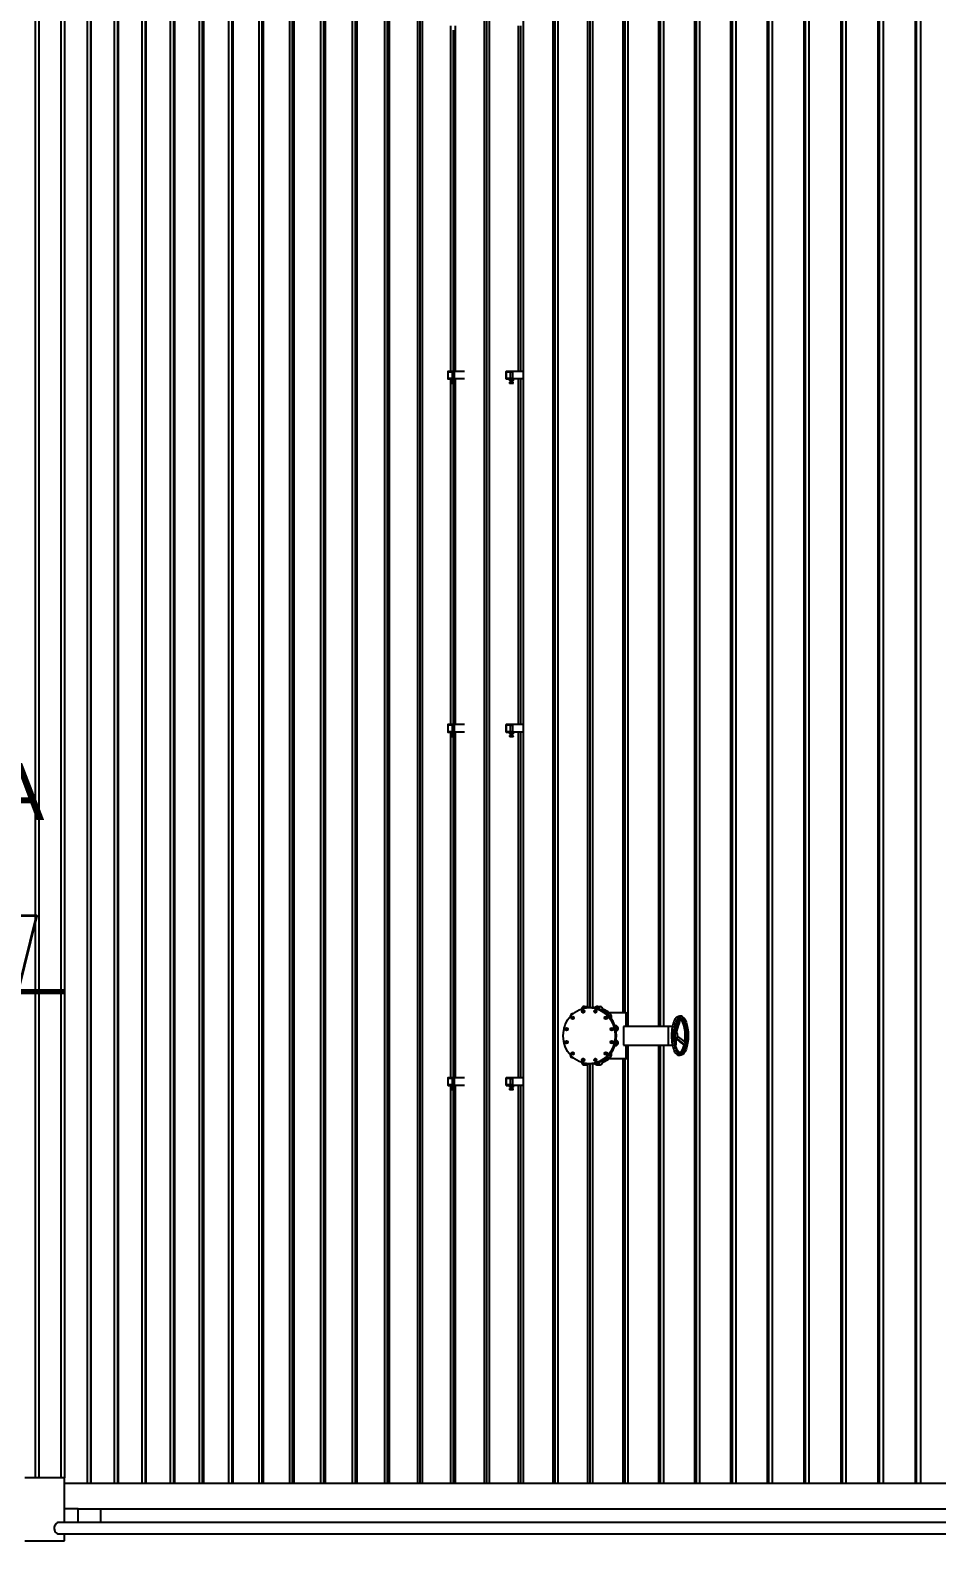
# Model space of a CAD drawing. Header units: millimetres. Extents: x 0 to 157650, y 0 to 89100.
# Drawn here: x 47411 to 54601, y 55055 to 67029 of the extents above; entities that cross this region are included whole.
import ezdxf

# ---------------------------------------------------------------- set-up
doc = ezdxf.new("R2010")
doc.units = ezdxf.units.MM
doc.header["$LTSCALE"] = 150
doc.linetypes.add('CHAIN', pattern=[0.3543, 0.2362, -0.0295, 0.0591, -0.0295])
doc.layers.add('Section Line', color=7, linetype='CHAIN', lineweight=35)
doc.layers.add('Visible', color=7, linetype='Continuous', lineweight=25)
doc.styles.add('Title', font='arial.ttf')

# ---------------------------------------------------------------- blocks, each defined once
blk = doc.blocks.new('2dTransSection0')
at = {"layer": 'Section Line', "linetype": 'Continuous'}
for p, q in [((238.179, 401.633), (238.179, 400.059)), ((315.429, 401.633), (315.429, 400.059)), ((237.179, 400.059), (238.179, 396.059)), ((239.179, 400.059), (237.179, 400.059)), ((238.179, 400.059), (238.179, 396.059)), ((238.179, 396.059), (239.179, 400.059)), ((314.429, 400.059), (315.429, 396.059)), ((316.429, 400.059), (314.429, 400.059)), ((315.429, 400.059), (315.429, 396.059)), ((315.429, 396.059), (316.429, 400.059))]:
    blk.add_line(p, q, dxfattribs=at)
at = {"layer": 'Section Line', "linetype": 'Continuous', "lineweight": 70}
for p, q in [((235.716, 396.059), (240.641, 396.059)), ((312.967, 396.059), (317.892, 396.059))]:
    blk.add_line(p, q, dxfattribs=at)
at = {"layer": 'Section Line', "linetype": 'Continuous', "flags": 128}
for points in [[(237.179, 400.059), (238.179, 396.059), (239.179, 400.059), (237.179, 400.059)], [(314.429, 400.059), (315.429, 396.059), (316.429, 400.059), (314.429, 400.059)]]:
    blk.add_lwpolyline(points, dxfattribs=at)
at = {"layer": 'Section Line'}
for points in [[(237.179, 400.059), (238.179, 396.059), (239.179, 400.059), (237.179, 400.059)], [(314.429, 400.059), (315.429, 396.059), (316.429, 400.059), (314.429, 400.059)]]:
    blk.add_solid(points, dxfattribs=at)
at = {"layer": 'Section Line', "char_height": 3, "attachment_point": 7, "style": 'Title'}
for insert in [(236.77, 405.133), (314.021, 405.133)]:
    blk.add_mtext('A', dxfattribs=dict(at, insert=insert))

msp = doc.modelspace()

# ---------------------------------------------------------------- linework, layer by layer
at = {"layer": 'Visible', "color": 9, "true_color": 0xc0c0c0}
for p, q in [((47453, 55555), (47453, 77170)), ((47479, 77170), (47479, 55555)), ((47480, 77170), (47480, 55555)), ((47656, 55555), (47656, 77170)), ((47682, 77170), (47682, 55555)), ((47684, 77170), (47684, 55555)), ((47865, 55509), (47865, 77170)), ((47890, 77170), (47890, 55509)), ((47893, 77170), (47893, 55509)), ((48080, 55509), (48080, 77170)), ((48104, 77170), (48104, 55509)), ((48108, 77170), (48108, 55509)), ((48299, 55509), (48299, 77170)), ((48323, 77170), (48323, 55509)), ((48329, 77170), (48329, 55509)), ((48523, 55509), (48523, 77170)), ((48546, 77170), (48546, 55509)), ((48554, 77170), (48554, 55509)), ((48753, 55509), (48753, 77170)), ((48775, 77170), (48775, 55509)), ((48784, 77170), (48784, 55509)), ((48987, 55509), (48987, 77170)), ((49009, 77170), (49009, 55509)), ((49018, 77170), (49018, 55509)), ((49226, 55509), (49226, 77170)), ((49247, 77170), (49247, 55509)), ((49258, 77170), (49258, 55509)), ((49469, 55509), (49469, 77170)), ((49489, 77170), (49489, 55509)), ((49502, 77170), (49502, 55509)), ((49717, 55509), (49717, 77170)), ((49736, 77170), (49736, 55509)), ((49750, 77170), (49750, 55509)), ((49968, 55509), (49968, 77170)), ((49987, 77170), (49987, 55509)), ((50002, 77170), (50002, 55509)), ((50224, 55509), (50224, 77170)), ((50242, 77170), (50242, 55509)), ((50258, 77170), (50258, 55509)), ((50484, 55509), (50484, 77170)), ((50501, 77170), (50501, 55509)), ((50519, 77170), (50519, 55509)), ((51558, 55509), (51558, 77170)), ((51572, 77170), (51572, 55509)), ((51594, 77170), (51594, 55509)), ((51834, 59288), (51834, 77170)), ((51848, 77170), (51848, 59281)), ((51871, 77170), (51871, 59281)), ((52114, 59239), (52114, 77170)), ((52126, 77170), (52126, 59239)), ((52151, 77170), (52151, 59133)), ((52396, 59133), (52396, 77170)), ((52408, 77170), (52408, 59133)), ((52434, 77170), (52434, 59133)), ((52681, 55509), (52681, 77170)), ((52692, 77170), (52692, 55509)), ((52719, 77170), (52719, 55509)), ((52968, 55509), (52968, 77170)), ((52978, 77170), (52978, 55509)), ((53006, 77170), (53006, 55509)), ((53257, 55509), (53257, 77170)), ((53266, 77170), (53266, 55509)), ((53295, 77170), (53295, 55509)), ((53548, 55509), (53548, 77170)), ((53557, 77170), (53557, 55509)), ((53587, 77170), (53587, 55509)), ((53841, 55509), (53841, 77170)), ((53849, 77170), (53849, 55509)), ((53880, 77170), (53880, 55509)), ((54136, 55509), (54136, 77170)), ((54143, 77170), (54143, 55509)), ((54175, 77170), (54175, 55509)), ((54432, 55509), (54432, 77170)), ((54438, 77170), (54438, 55509)), ((54471, 77170), (54471, 55509)), ((51014, 55509), (51014, 71447)), ((51030, 71449), (51030, 55509)), ((51050, 71437), (51050, 55509)), ((51320, 71447), (51320, 55509)), ((50747, 64325), (50747, 67065)), ((50782, 67065), (50782, 64325)), ((51284, 64325), (51284, 67065)), ((51299, 67065), (51299, 64325)), ((50764, 67029), (50764, 64325)), ((50747, 61525), (50747, 64265)), ((50764, 64229), (50764, 61525)), ((50782, 64265), (50782, 61525)), ((51284, 61525), (51284, 64265)), ((51299, 64265), (51299, 61525)), ((50747, 58725), (50747, 61465)), ((50764, 61429), (50764, 58725)), ((50782, 61465), (50782, 58725)), ((51284, 58725), (51284, 61465)), ((51299, 61465), (51299, 58725)), ((52151, 58984), (52151, 55509)), ((52396, 55509), (52396, 58984)), ((52408, 58984), (52408, 55509)), ((52434, 58984), (52434, 55509)), ((51834, 55509), (51834, 58830)), ((51848, 58836), (51848, 55509)), ((51871, 58837), (51871, 55509)), ((52114, 55509), (52114, 58879)), ((52126, 58879), (52126, 55509)), ((50747, 55509), (50747, 58665)), ((50764, 58629), (50764, 55509)), ((50782, 58665), (50782, 55509)), ((51284, 55509), (51284, 58665)), ((51299, 58665), (51299, 55509)), ((47684, 55555), (47369, 55555)), ((47684, 55201), (47684, 55555)), ((68792, 55509), (47684, 55509)), ((47792, 55309), (47684, 55309)), ((47792, 55309), (47969, 55309)), ((47792, 55201), (47792, 55309)), ((47969, 55309), (65115, 55309)), ((47969, 55309), (47969, 55201)), ((47969, 55309), (65115, 55309)), ((69292, 55201), (47638, 55201)), ((47638, 55109), (69292, 55109)), ((47684, 55055), (47684, 55109)), ((47369, 55055), (47684, 55055))]:
    msp.add_line(p, q, dxfattribs=at)
at = {"layer": 'Visible'}
for p, q in [((50723, 64323), (50723, 64267)), ((50774, 64325), (50725, 64325)), ((50726, 64322), (50774, 64322)), ((50726, 64268), (50726, 64322)), ((50761, 64319), (50760, 64318)), ((50774, 64318), (50760, 64318)), ((50760, 64268), (50760, 64318)), ((50774, 64319), (50761, 64319)), ((50855, 64325), (50774, 64325)), ((50774, 64322), (50774, 64268)), ((50776, 64267), (50776, 64323)), ((51184, 64323), (51184, 64267)), ((51237, 64325), (51186, 64325)), ((51187, 64322), (51236, 64322)), ((51187, 64268), (51187, 64322)), ((51222, 64319), (51221, 64318)), ((51236, 64318), (51221, 64318)), ((51221, 64268), (51221, 64318)), ((51236, 64319), (51222, 64319)), ((51236, 64322), (51236, 64268)), ((51236, 64319), (51236, 64319)), ((51320, 64325), (51237, 64325)), ((51238, 64267), (51238, 64323)), ((50725, 64265), (50774, 64265)), ((50774, 64268), (50726, 64268)), ((50755, 64252), (50755, 64265)), ((50755, 64239), (50757, 64239)), ((50755, 64230), (50755, 64239)), ((50756, 64229), (50755, 64230)), ((50756, 64265), (50756, 64265)), ((50756, 64251), (50759, 64251)), ((50756, 64251), (50756, 64251)), ((50780, 64239), (50756, 64239)), ((50756, 64239), (50756, 64239)), ((50757, 64229), (50756, 64229)), ((50757, 64239), (50760, 64239)), ((50767, 64229), (50757, 64229)), ((50759, 64251), (50771, 64251)), ((50760, 64239), (50760, 64251)), ((50760, 64230), (50760, 64239)), ((50760, 64239), (50767, 64239)), ((50764, 64265), (50764, 64252)), ((50767, 64239), (50774, 64239)), ((50778, 64229), (50767, 64229)), ((50771, 64251), (50780, 64251)), ((50855, 64265), (50774, 64265)), ((50774, 64239), (50778, 64239)), ((50774, 64230), (50774, 64239)), ((50776, 64239), (50776, 64251)), ((50778, 64265), (50778, 64252)), ((50778, 64239), (50782, 64239)), ((50780, 64229), (50778, 64229)), ((50780, 64265), (50781, 64265)), ((50780, 64251), (50780, 64251)), ((50780, 64251), (50781, 64251)), ((50780, 64239), (50780, 64239)), ((50780, 64229), (50782, 64230)), ((50782, 64265), (50782, 64252)), ((50782, 64230), (50782, 64239)), ((51186, 64265), (51237, 64265)), ((51236, 64268), (51187, 64268)), ((51215, 64252), (51215, 64265)), ((51215, 64239), (51218, 64239)), ((51215, 64230), (51215, 64239)), ((51217, 64229), (51215, 64230)), ((51217, 64265), (51216, 64265)), ((51217, 64251), (51216, 64251)), ((51217, 64251), (51220, 64251)), ((51241, 64239), (51217, 64239)), ((51217, 64239), (51217, 64239)), ((51218, 64229), (51217, 64229)), ((51218, 64239), (51221, 64239)), ((51228, 64229), (51218, 64229)), ((51220, 64251), (51231, 64251)), ((51221, 64239), (51221, 64251)), ((51221, 64230), (51221, 64239)), ((51221, 64239), (51228, 64239)), ((51225, 64265), (51225, 64252)), ((51228, 64239), (51235, 64239)), ((51239, 64229), (51228, 64229)), ((51231, 64251), (51240, 64251)), ((51235, 64239), (51239, 64239)), ((51235, 64230), (51235, 64239)), ((51320, 64265), (51237, 64265)), ((51237, 64239), (51237, 64251)), ((51238, 64265), (51238, 64252)), ((51239, 64239), (51242, 64239)), ((51241, 64229), (51239, 64229)), ((51240, 64251), (51241, 64251)), ((51241, 64265), (51241, 64265)), ((51241, 64251), (51241, 64251)), ((51241, 64239), (51241, 64239)), ((51241, 64229), (51242, 64230)), ((51242, 64265), (51242, 64252)), ((51242, 64230), (51242, 64239)), ((50723, 61523), (50723, 61467)), ((50774, 61525), (50725, 61525)), ((50725, 61465), (50774, 61465)), ((50726, 61522), (50774, 61522)), ((50726, 61468), (50726, 61522)), ((50774, 61468), (50726, 61468)), ((50755, 61452), (50755, 61465)), ((50755, 61439), (50757, 61439)), ((50755, 61430), (50755, 61439)), ((50756, 61429), (50755, 61430)), ((50756, 61465), (50756, 61465)), ((50756, 61451), (50759, 61451)), ((50756, 61451), (50756, 61451)), ((50780, 61439), (50756, 61439)), ((50756, 61439), (50756, 61439)), ((50757, 61429), (50756, 61429)), ((50757, 61439), (50760, 61439)), ((50767, 61429), (50757, 61429)), ((50759, 61451), (50771, 61451)), ((50761, 61519), (50760, 61518)), ((50774, 61518), (50760, 61518)), ((50760, 61468), (50760, 61518)), ((50760, 61439), (50760, 61451)), ((50760, 61430), (50760, 61439)), ((50760, 61439), (50767, 61439)), ((50774, 61519), (50761, 61519)), ((50764, 61465), (50764, 61452)), ((50767, 61439), (50774, 61439)), ((50778, 61429), (50767, 61429)), ((50771, 61451), (50780, 61451)), ((50855, 61525), (50774, 61525)), ((50774, 61522), (50774, 61468)), ((50855, 61465), (50774, 61465)), ((50774, 61439), (50778, 61439)), ((50774, 61430), (50774, 61439)), ((50776, 61467), (50776, 61523)), ((50776, 61439), (50776, 61451)), ((50778, 61465), (50778, 61452)), ((50778, 61439), (50782, 61439)), ((50780, 61429), (50778, 61429)), ((50780, 61465), (50781, 61465)), ((50780, 61451), (50780, 61451)), ((50780, 61451), (50781, 61451)), ((50780, 61439), (50780, 61439)), ((50780, 61429), (50782, 61430)), ((50782, 61465), (50782, 61452)), ((50782, 61430), (50782, 61439)), ((51184, 61523), (51184, 61467)), ((51237, 61525), (51186, 61525)), ((51186, 61465), (51237, 61465)), ((51187, 61522), (51236, 61522)), ((51187, 61468), (51187, 61522)), ((51236, 61468), (51187, 61468)), ((51215, 61452), (51215, 61465)), ((51215, 61439), (51218, 61439)), ((51215, 61430), (51215, 61439)), ((51217, 61429), (51215, 61430)), ((51217, 61465), (51216, 61465)), ((51217, 61451), (51216, 61451)), ((51217, 61451), (51220, 61451)), ((51241, 61439), (51217, 61439)), ((51217, 61439), (51217, 61439)), ((51218, 61429), (51217, 61429)), ((51218, 61439), (51221, 61439)), ((51228, 61429), (51218, 61429)), ((51220, 61451), (51231, 61451)), ((51222, 61519), (51221, 61518)), ((51236, 61518), (51221, 61518)), ((51221, 61468), (51221, 61518)), ((51221, 61439), (51221, 61451)), ((51221, 61430), (51221, 61439)), ((51221, 61439), (51228, 61439)), ((51236, 61519), (51222, 61519)), ((51225, 61465), (51225, 61452)), ((51228, 61439), (51235, 61439)), ((51239, 61429), (51228, 61429)), ((51231, 61451), (51240, 61451)), ((51235, 61439), (51239, 61439)), ((51235, 61430), (51235, 61439)), ((51236, 61522), (51236, 61468)), ((51236, 61519), (51236, 61519)), ((51320, 61525), (51237, 61525)), ((51320, 61465), (51237, 61465)), ((51237, 61439), (51237, 61451)), ((51238, 61467), (51238, 61523)), ((51238, 61465), (51238, 61452)), ((51239, 61439), (51242, 61439)), ((51241, 61429), (51239, 61429)), ((51240, 61451), (51241, 61451)), ((51241, 61465), (51241, 61465)), ((51241, 61451), (51241, 61451)), ((51241, 61439), (51241, 61439)), ((51241, 61429), (51242, 61430)), ((51242, 61465), (51242, 61452)), ((51242, 61430), (51242, 61439)), ((51803, 59290), (51827, 59290)), ((51854, 59281), (51844, 59281)), ((51885, 59281), (51880, 59281)), ((51907, 59290), (51931, 59290)), ((51714, 59234), (51717, 59234)), ((51951, 59265), (51950, 59256)), ((52136, 59239), (51975, 59239)), ((51997, 59234), (52001, 59234)), ((52017, 59198), (52016, 59197)), ((52136, 59239), (52151, 59239)), ((52136, 59133), (52136, 59239)), ((52151, 59239), (52151, 59133)), ((52049, 59137), (52053, 59137)), ((52061, 59094), (52058, 59093)), ((52115, 59133), (52115, 58984)), ((52474, 59133), (52115, 59133)), ((52474, 58984), (52474, 59133)), ((52504, 59133), (52474, 59133)), ((52523, 59055), (52520, 59055)), ((52530, 59084), (52521, 59084)), ((52530, 59133), (52528, 59133)), ((52530, 59133), (52530, 59119)), ((52016, 58921), (52017, 58920)), ((52049, 58981), (52053, 58981)), ((52058, 59025), (52061, 59023)), ((52115, 58984), (52474, 58984)), ((52136, 58879), (52136, 58984)), ((52151, 58984), (52151, 58879)), ((52474, 58984), (52504, 58984)), ((52534, 59031), (52527, 59031)), ((52528, 58984), (52530, 58984)), ((52530, 59031), (52530, 58984)), ((52606, 58984), (52596, 58984)), ((51714, 58884), (51717, 58884)), ((51803, 58828), (51827, 58828)), ((51854, 58836), (51844, 58836)), ((51885, 58836), (51880, 58836)), ((51907, 58828), (51931, 58828)), ((51950, 58862), (51951, 58853)), ((51975, 58879), (52136, 58879)), ((51997, 58884), (52001, 58884)), ((52136, 58879), (52151, 58879)), ((50723, 58723), (50723, 58667)), ((50774, 58725), (50725, 58725)), ((50726, 58722), (50774, 58722)), ((50726, 58668), (50726, 58722)), ((50761, 58719), (50760, 58718)), ((50774, 58718), (50760, 58718)), ((50760, 58668), (50760, 58718)), ((50774, 58719), (50761, 58719)), ((50855, 58725), (50774, 58725)), ((50774, 58722), (50774, 58668)), ((50776, 58667), (50776, 58723)), ((51184, 58723), (51184, 58667)), ((51237, 58725), (51186, 58725)), ((51187, 58722), (51236, 58722)), ((51187, 58668), (51187, 58722)), ((51222, 58719), (51221, 58718)), ((51236, 58718), (51221, 58718)), ((51221, 58668), (51221, 58718)), ((51236, 58719), (51222, 58719)), ((51236, 58722), (51236, 58668)), ((51236, 58719), (51236, 58719)), ((51320, 58725), (51237, 58725)), ((51238, 58667), (51238, 58723)), ((50725, 58665), (50774, 58665)), ((50774, 58668), (50726, 58668)), ((50755, 58652), (50755, 58665)), ((50755, 58639), (50757, 58639)), ((50755, 58630), (50755, 58639)), ((50756, 58629), (50755, 58630)), ((50756, 58665), (50756, 58665)), ((50756, 58651), (50759, 58651)), ((50756, 58651), (50756, 58651)), ((50780, 58639), (50756, 58639)), ((50756, 58639), (50756, 58639)), ((50757, 58629), (50756, 58629)), ((50757, 58639), (50760, 58639)), ((50767, 58629), (50757, 58629)), ((50759, 58651), (50771, 58651)), ((50760, 58639), (50760, 58651)), ((50760, 58630), (50760, 58639)), ((50760, 58639), (50767, 58639)), ((50764, 58665), (50764, 58652)), ((50767, 58639), (50774, 58639)), ((50778, 58629), (50767, 58629)), ((50771, 58651), (50780, 58651)), ((50855, 58665), (50774, 58665)), ((50774, 58639), (50778, 58639)), ((50774, 58630), (50774, 58639)), ((50776, 58639), (50776, 58651)), ((50778, 58665), (50778, 58652)), ((50778, 58639), (50782, 58639)), ((50780, 58629), (50778, 58629)), ((50780, 58665), (50781, 58665)), ((50780, 58651), (50780, 58651)), ((50780, 58651), (50781, 58651)), ((50780, 58639), (50780, 58639)), ((50780, 58629), (50782, 58630)), ((50782, 58665), (50782, 58652)), ((50782, 58630), (50782, 58639)), ((51186, 58665), (51237, 58665)), ((51236, 58668), (51187, 58668)), ((51215, 58652), (51215, 58665)), ((51215, 58639), (51218, 58639)), ((51215, 58630), (51215, 58639)), ((51217, 58629), (51215, 58630)), ((51217, 58665), (51216, 58665)), ((51217, 58651), (51216, 58651)), ((51217, 58651), (51220, 58651)), ((51241, 58639), (51217, 58639)), ((51217, 58639), (51217, 58639)), ((51218, 58629), (51217, 58629)), ((51218, 58639), (51221, 58639)), ((51228, 58629), (51218, 58629)), ((51220, 58651), (51231, 58651)), ((51221, 58639), (51221, 58651)), ((51221, 58630), (51221, 58639)), ((51221, 58639), (51228, 58639)), ((51225, 58665), (51225, 58652)), ((51228, 58639), (51235, 58639)), ((51239, 58629), (51228, 58629)), ((51231, 58651), (51240, 58651)), ((51235, 58639), (51239, 58639)), ((51235, 58630), (51235, 58639)), ((51320, 58665), (51237, 58665)), ((51237, 58639), (51237, 58651)), ((51238, 58665), (51238, 58652)), ((51239, 58639), (51242, 58639)), ((51241, 58629), (51239, 58629)), ((51240, 58651), (51241, 58651)), ((51241, 58665), (51241, 58665)), ((51241, 58651), (51241, 58651)), ((51241, 58639), (51241, 58639)), ((51241, 58629), (51242, 58630)), ((51242, 58665), (51242, 58652)), ((51242, 58630), (51242, 58639))]:
    msp.add_line(p, q, dxfattribs=at)
for centre, major_axis, ratio, start_param, end_param in [((50725, 64323), (0, 2), 0.883312, 0, 1.570796), ((50774, 64323), (0, 2), 0.883312, 4.712389, 6.283185), ((51186, 64323), (0, 2), 0.902147, 0, 1.570796), ((51237, 64323), (0, 2), 0.902147, 4.712389, 6.283185), ((50725, 64267), (0, -2), 0.883312, 4.712389, 6.283185), ((50774, 64267), (0, -2), 0.883312, 0, 1.570796), ((51186, 64267), (0, -2), 0.902147, 4.712389, 6.283185), ((51237, 64267), (0, -2), 0.902147, 0, 1.570796), ((50725, 61523), (0, 2), 0.883312, 0, 1.570796), ((50725, 61467), (0, -2), 0.883312, 4.712389, 6.283185), ((50774, 61523), (0, 2), 0.883312, 4.712389, 6.283185), ((50774, 61467), (0, -2), 0.883312, 0, 1.570796), ((51186, 61523), (0, 2), 0.902147, 0, 1.570796), ((51186, 61467), (0, -2), 0.902147, 4.712389, 6.283185), ((51237, 61523), (0, 2), 0.902147, 4.712389, 6.283185), ((51237, 61467), (0, -2), 0.902147, 0, 1.570796), ((51803, 59268), (0, 22), 0.926637, 5.306883, 7.678312), ((51827, 59268), (0, 22), 0.926637, 5.393725, 6.283185), ((51854, 59059), (0, -223), 0.926637, 0, 3.141593), ((51880, 59059), (0, 222), 0.926637, 6.231034, 6.346136), ((51885, 59059), (0, 222), 0.926637, 6.252237, 6.283185), ((51907, 59268), (0, 22), 0.926637, 4.684969, 7.348743), ((51931, 59268), (0, 22), 0.926637, 4.581489, 6.283185), ((51714, 59212), (0, 22), 0.926637, 6.139931, 7.918591), ((51723, 59200), (0, -11), 0.926637, 3.641664, 5.783114), ((51724, 59200), (0, -6.92), 0.926637, 3.529804, 5.894974), ((51806, 59252), (0, -11), 0.926637, 3.641664, 5.783114), ((51807, 59252), (0, -6.92), 0.926637, 3.529804, 5.894974), ((51902, 59252), (0, -11), 0.926637, 3.641664, 5.783114), ((51903, 59252), (0, -6.92), 0.926637, 3.529804, 5.894974), ((51885, 59059), (0, 222), 0.926637, 5.654819, 5.953948), ((51880, 59059), (0, 222), 0.926637, 5.654819, 5.930336), ((51985, 59200), (0, -11), 0.926637, 3.641664, 5.783114), ((51986, 59200), (0, -6.92), 0.926637, 3.529804, 5.894974), ((51997, 59212), (0, 22), 0.926637, 4.140934, 6.848021), ((52001, 59212), (0, 22), 0.926637, 4.057891, 6.283185), ((52554, 59059), (0, 152), 0.375956, 0.658141, 2.483452), ((52564, 59059), (0, 134), 0.375956, 6.208264, 6.33541), ((52555, 59059), (0, 134), 0.375956, 4.320783, 6.034022), ((52564, 59059), (0, 134), 0.375956, 4.263712, 6.208264), ((51662, 59115), (0, -22), 0.926637, 3.764655, 5.107305), ((51675, 59111), (0, -11), 0.926637, 3.641664, 5.783114), ((51676, 59111), (0, -6.92), 0.926637, 3.529804, 5.894974), ((52033, 59111), (0, -11), 0.926637, 3.641664, 5.783114), ((52034, 59111), (0, -6.92), 0.926637, 3.529804, 5.894974), ((52049, 59115), (0, 22), 0.926637, 3.607021, 6.338936), ((52053, 59115), (0, 22), 0.926637, 3.534292, 6.283185), ((52534, 59059), (0, 27.5), 0.375956, 0.372169, 1.722227), ((52534, 59059), (0, 27.5), 0.375956, 1.722227, 2.466564), ((52534, 59059), (0, -27.5), 0.375956, 5.608156, 6.958214), ((52534, 59059), (0, 27.5), 0.375956, 5.911017, 6.655354), ((52534, 59059), (0, 27.5), 0.375956, 4.560959, 5.911017), ((52534, 59059), (0, -27.5), 0.375956, 0.675029, 1.419366), ((51662, 59003), (0, -22), 0.926637, 4.317473, 5.660123), ((51675, 59007), (0, -11), 0.926637, 3.641664, 5.783114), ((51676, 59007), (0, -6.92), 0.926637, 3.529804, 5.894974), ((51723, 58917), (0, -11), 0.926637, 3.641664, 5.783114), ((51724, 58917), (0, -6.92), 0.926637, 3.529804, 5.894974), ((51985, 58917), (0, -11), 0.926637, 3.641664, 5.783114), ((51986, 58917), (0, -6.92), 0.926637, 3.529804, 5.894974), ((51997, 58906), (0, -22), 0.926637, 5.71835, 8.425436), ((52001, 58906), (0, -22), 0.926637, 0, 2.225295), ((52033, 59007), (0, -11), 0.926637, 3.641664, 5.783114), ((52034, 59007), (0, -6.92), 0.926637, 3.529804, 5.894974), ((52049, 59003), (0, -22), 0.926637, 6.227435, 8.95935), ((52053, 59003), (0, -22), 0.926637, 0, 2.748894), ((52555, 59059), (0, -134), 0.375956, 0.101146, 0.972276), ((52564, 59059), (0, -134), 0.375956, 6.230961, 7.255461), ((52564, 59059), (0, -134), 0.375956, 0.972276, 1.122119), ((51714, 58906), (0, -22), 0.926637, 4.647779, 6.42644), ((51803, 58850), (0, -22), 0.926637, 4.888059, 7.259487), ((51806, 58866), (0, -11), 0.926637, 3.641664, 5.783114), ((51807, 58866), (0, -6.92), 0.926637, 3.529804, 5.894974), ((51827, 58850), (0, -22), 0.926637, 0, 0.88946), ((51880, 59059), (0, -222), 0.926637, 6.220234, 6.335336), ((51885, 59059), (0, -222), 0.926637, 0, 0.030948), ((51907, 58850), (0, -22), 0.926637, 5.217628, 7.881402), ((51902, 58866), (0, -11), 0.926637, 3.641664, 5.783114), ((51903, 58866), (0, -6.92), 0.926637, 3.529804, 5.894974), ((51931, 58850), (0, -22), 0.926637, 0, 1.701696), ((51885, 59059), (0, -222), 0.926637, 0.329237, 0.628367), ((51880, 59059), (0, -222), 0.926637, 0.35285, 0.628367), ((50725, 58723), (0, 2), 0.883312, 0, 1.570796), ((50774, 58723), (0, 2), 0.883312, 4.712389, 6.283185), ((51186, 58723), (0, 2), 0.902147, 0, 1.570796), ((51237, 58723), (0, 2), 0.902147, 4.712389, 6.283185), ((50725, 58667), (0, -2), 0.883312, 4.712389, 6.283185), ((50774, 58667), (0, -2), 0.883312, 0, 1.570796), ((51186, 58667), (0, -2), 0.902147, 4.712389, 6.283185), ((51237, 58667), (0, -2), 0.902147, 0, 1.570796)]:
    msp.add_ellipse(centre, major_axis=major_axis, ratio=ratio, start_param=start_param, end_param=end_param, dxfattribs=at)
for centre, major_axis, ratio in [((51844, 59059), (0, 223), 0.926637), ((51713, 59200), (0, 11), 0.926637), ((51796, 59252), (0, 11), 0.926637), ((51892, 59252), (0, 11), 0.926637), ((51976, 59200), (0, 11), 0.926637), ((52572, 59059), (0, 152), 0.375956), ((52572, 59059), (0, 139), 0.375956), ((51665, 59111), (0, 11), 0.926637), ((52023, 59111), (0, 11), 0.926637), ((51665, 59007), (0, -11), 0.926637), ((51713, 58917), (0, -11), 0.926637), ((51976, 58917), (0, -11), 0.926637), ((52023, 59007), (0, -11), 0.926637), ((51796, 58866), (0, -11), 0.926637), ((51892, 58866), (0, -11), 0.926637)]:
    msp.add_ellipse(centre, major_axis=major_axis, ratio=ratio, dxfattribs=at)
for points, weights in [([(50759, 64265), (50757, 64265), (50755, 64265)], [1, 1.11576506476, 1.15554960661]), ([(50755, 64265), (50755, 64265), (50756, 64265)], [1.15554960661, 1.13937967876, 1.11065842174]), ([(50755, 64252), (50757, 64251), (50759, 64251)], [1.15554960661, 1.11576506476, 1]), ([(50756, 64251), (50755, 64251), (50755, 64252)], [1.11065842174, 1.13937967876, 1.15554960661]), ([(50757, 64229), (50756, 64229), (50755, 64230)], [1, 1.04818815859, 1.01981541865]), ([(50760, 64230), (50759, 64229), (50757, 64229)], [1.01981541865, 1.04818815859, 1]), ([(50764, 64265), (50762, 64265), (50759, 64265)], [1.15554960661, 1.11576506476, 1]), ([(50759, 64251), (50762, 64251), (50764, 64252)], [1, 1.11576506476, 1.15554960661]), ([(50767, 64229), (50764, 64229), (50760, 64230)], [1, 1.04818815859, 1.01981541865]), ([(50771, 64265), (50768, 64265), (50764, 64265)], [1, 1.11576506476, 1.15554960661]), ([(50764, 64252), (50768, 64251), (50771, 64251)], [1.15554960661, 1.11576506476, 1]), ([(50774, 64230), (50770, 64229), (50767, 64229)], [1.01981541865, 1.04818815859, 1]), ([(50778, 64265), (50774, 64265), (50771, 64265)], [1.15554960661, 1.11576506476, 1]), ([(50771, 64251), (50774, 64251), (50778, 64252)], [1, 1.11576506476, 1.15554960661]), ([(50778, 64229), (50776, 64229), (50774, 64230)], [1, 1.04818815859, 1.01981541865]), ([(50780, 64265), (50779, 64265), (50778, 64265)], [1, 1.11576506476, 1.15554960661]), ([(50778, 64252), (50779, 64251), (50780, 64251)], [1.15554960661, 1.11576506476, 1]), ([(50782, 64230), (50780, 64229), (50778, 64229)], [1.01981541865, 1.04818815859, 1]), ([(50782, 64265), (50781, 64265), (50780, 64265)], [1.15554960661, 1.11576506476, 1]), ([(50780, 64251), (50781, 64251), (50782, 64252)], [1, 1.11576506476, 1.15554960661]), ([(50782, 64230), (50782, 64230), (50782, 64230)], [1.02871640316, 1.02621094315, 1.01981541865]), ([(51220, 64265), (51218, 64265), (51215, 64265)], [1, 1.11576506476, 1.15554960661]), ([(51215, 64265), (51216, 64265), (51216, 64265)], [1.15554960661, 1.13615178272, 1.09869138732]), ([(51215, 64252), (51218, 64251), (51220, 64251)], [1.15554960661, 1.11576506476, 1]), ([(51216, 64251), (51216, 64251), (51215, 64252)], [1.09869138732, 1.13615178272, 1.15554960661]), ([(51218, 64229), (51216, 64229), (51215, 64230)], [1, 1.04818815859, 1.01981541865]), ([(51221, 64230), (51219, 64229), (51218, 64229)], [1.01981541865, 1.04818815859, 1]), ([(51225, 64265), (51222, 64265), (51220, 64265)], [1.15554960661, 1.11576506476, 1]), ([(51220, 64251), (51222, 64251), (51225, 64252)], [1, 1.11576506476, 1.15554960661]), ([(51228, 64229), (51225, 64229), (51221, 64230)], [1, 1.04818815859, 1.01981541865]), ([(51231, 64265), (51228, 64265), (51225, 64265)], [1, 1.11576506476, 1.15554960661]), ([(51225, 64252), (51228, 64251), (51231, 64251)], [1.15554960661, 1.11576506476, 1]), ([(51235, 64230), (51231, 64229), (51228, 64229)], [1.01981541865, 1.04818815859, 1]), ([(51238, 64265), (51235, 64265), (51231, 64265)], [1.15554960661, 1.11576506476, 1]), ([(51231, 64251), (51235, 64251), (51238, 64252)], [1, 1.11576506476, 1.15554960661]), ([(51239, 64229), (51237, 64229), (51235, 64230)], [1, 1.04818815859, 1.01981541865]), ([(51240, 64265), (51239, 64265), (51238, 64265)], [1, 1.11576506476, 1.15554960661]), ([(51238, 64252), (51239, 64251), (51240, 64251)], [1.15554960661, 1.11576506476, 1]), ([(51242, 64230), (51240, 64229), (51239, 64229)], [1.01981541865, 1.04818815859, 1]), ([(51242, 64265), (51241, 64265), (51240, 64265)], [1.15554960661, 1.11576506476, 1]), ([(51240, 64251), (51241, 64251), (51242, 64252)], [1, 1.11576506476, 1.15554960661]), ([(51242, 64230), (51242, 64230), (51242, 64230)], [1.02629525175, 1.023816643, 1.01981541865]), ([(50759, 61465), (50757, 61465), (50755, 61465)], [1, 1.11576506476, 1.15554960661]), ([(50755, 61465), (50755, 61465), (50756, 61465)], [1.15554960661, 1.13937967876, 1.11065842174]), ([(50755, 61452), (50757, 61451), (50759, 61451)], [1.15554960661, 1.11576506476, 1]), ([(50756, 61451), (50755, 61451), (50755, 61452)], [1.11065842174, 1.13937967876, 1.15554960661]), ([(50757, 61429), (50756, 61429), (50755, 61430)], [1, 1.04818815859, 1.01981541865]), ([(50760, 61430), (50759, 61429), (50757, 61429)], [1.01981541865, 1.04818815859, 1]), ([(50764, 61465), (50762, 61465), (50759, 61465)], [1.15554960661, 1.11576506476, 1]), ([(50759, 61451), (50762, 61451), (50764, 61452)], [1, 1.11576506476, 1.15554960661]), ([(50767, 61429), (50764, 61429), (50760, 61430)], [1, 1.04818815859, 1.01981541865]), ([(50771, 61465), (50768, 61465), (50764, 61465)], [1, 1.11576506476, 1.15554960661]), ([(50764, 61452), (50768, 61451), (50771, 61451)], [1.15554960661, 1.11576506476, 1]), ([(50774, 61430), (50770, 61429), (50767, 61429)], [1.01981541865, 1.04818815859, 1]), ([(50778, 61465), (50774, 61465), (50771, 61465)], [1.15554960661, 1.11576506476, 1]), ([(50771, 61451), (50774, 61451), (50778, 61452)], [1, 1.11576506476, 1.15554960661]), ([(50778, 61429), (50776, 61429), (50774, 61430)], [1, 1.04818815859, 1.01981541865]), ([(50780, 61465), (50779, 61465), (50778, 61465)], [1, 1.11576506476, 1.15554960661]), ([(50778, 61452), (50779, 61451), (50780, 61451)], [1.15554960661, 1.11576506476, 1]), ([(50782, 61430), (50780, 61429), (50778, 61429)], [1.01981541865, 1.04818815859, 1]), ([(50782, 61465), (50781, 61465), (50780, 61465)], [1.15554960661, 1.11576506476, 1]), ([(50780, 61451), (50781, 61451), (50782, 61452)], [1, 1.11576506476, 1.15554960661]), ([(50782, 61430), (50782, 61430), (50782, 61430)], [1.02871640316, 1.02621094315, 1.01981541865]), ([(51220, 61465), (51218, 61465), (51215, 61465)], [1, 1.11576506476, 1.15554960661]), ([(51215, 61465), (51216, 61465), (51216, 61465)], [1.15554960661, 1.13615178272, 1.09869138732]), ([(51215, 61452), (51218, 61451), (51220, 61451)], [1.15554960661, 1.11576506476, 1]), ([(51216, 61451), (51216, 61451), (51215, 61452)], [1.09869138732, 1.13615178272, 1.15554960661]), ([(51218, 61429), (51216, 61429), (51215, 61430)], [1, 1.04818815859, 1.01981541865]), ([(51221, 61430), (51219, 61429), (51218, 61429)], [1.01981541865, 1.04818815859, 1]), ([(51225, 61465), (51222, 61465), (51220, 61465)], [1.15554960661, 1.11576506476, 1]), ([(51220, 61451), (51222, 61451), (51225, 61452)], [1, 1.11576506476, 1.15554960661]), ([(51228, 61429), (51225, 61429), (51221, 61430)], [1, 1.04818815859, 1.01981541865]), ([(51231, 61465), (51228, 61465), (51225, 61465)], [1, 1.11576506476, 1.15554960661]), ([(51225, 61452), (51228, 61451), (51231, 61451)], [1.15554960661, 1.11576506476, 1]), ([(51235, 61430), (51231, 61429), (51228, 61429)], [1.01981541865, 1.04818815859, 1]), ([(51238, 61465), (51235, 61465), (51231, 61465)], [1.15554960661, 1.11576506476, 1]), ([(51231, 61451), (51235, 61451), (51238, 61452)], [1, 1.11576506476, 1.15554960661]), ([(51239, 61429), (51237, 61429), (51235, 61430)], [1, 1.04818815859, 1.01981541865]), ([(51240, 61465), (51239, 61465), (51238, 61465)], [1, 1.11576506476, 1.15554960661]), ([(51238, 61452), (51239, 61451), (51240, 61451)], [1.15554960661, 1.11576506476, 1]), ([(51242, 61430), (51240, 61429), (51239, 61429)], [1.01981541865, 1.04818815859, 1]), ([(51242, 61465), (51241, 61465), (51240, 61465)], [1.15554960661, 1.11576506476, 1]), ([(51240, 61451), (51241, 61451), (51242, 61452)], [1, 1.11576506476, 1.15554960661]), ([(51242, 61430), (51242, 61430), (51242, 61430)], [1.02629525175, 1.023816643, 1.01981541865]), ([(52521, 59088), (52526, 59106), (52548, 59182)], [1.03994667614, 1.3142564001, 1.03894514218]), ([(52560, 59192), (52535, 59103), (52530, 59084)], [1.00011624899, 1.34366025811, 1]), ([(52537, 59084), (52542, 59103), (52568, 59192)], [1, 1.34371839244, 1]), ([(52523, 59055), (52523, 59048), (52521, 59029)], [1, 1.2319528202, 1.15084639201]), ([(52524, 59003), (52526, 59030), (52527, 59037)], [1.11234305149, 1.27299473298, 1]), ([(52540, 59037), (52551, 59028), (52606, 58984)], [1, 1.34371839244, 1]), ([(52610, 59001), (52555, 59046), (52544, 59055)], [1, 1.34371839245, 1]), ([(52596, 58984), (52549, 59022), (52536, 59032)], [1.00848626987, 1.28677311195, 1.10508662455]), ([(50759, 58665), (50757, 58665), (50755, 58665)], [1, 1.11576506476, 1.15554960661]), ([(50755, 58665), (50755, 58665), (50756, 58665)], [1.15554960661, 1.13937967876, 1.11065842174]), ([(50755, 58652), (50757, 58651), (50759, 58651)], [1.15554960661, 1.11576506476, 1]), ([(50756, 58651), (50755, 58651), (50755, 58652)], [1.11065842174, 1.13937967876, 1.15554960661]), ([(50757, 58629), (50756, 58629), (50755, 58630)], [1, 1.04818815859, 1.01981541865]), ([(50760, 58630), (50759, 58629), (50757, 58629)], [1.01981541865, 1.04818815859, 1]), ([(50764, 58665), (50762, 58665), (50759, 58665)], [1.15554960661, 1.11576506476, 1]), ([(50759, 58651), (50762, 58651), (50764, 58652)], [1, 1.11576506476, 1.15554960661]), ([(50767, 58629), (50764, 58629), (50760, 58630)], [1, 1.04818815859, 1.01981541865]), ([(50771, 58665), (50768, 58665), (50764, 58665)], [1, 1.11576506476, 1.15554960661]), ([(50764, 58652), (50768, 58651), (50771, 58651)], [1.15554960661, 1.11576506476, 1]), ([(50774, 58630), (50770, 58629), (50767, 58629)], [1.01981541865, 1.04818815859, 1]), ([(50778, 58665), (50774, 58665), (50771, 58665)], [1.15554960661, 1.11576506476, 1]), ([(50771, 58651), (50774, 58651), (50778, 58652)], [1, 1.11576506476, 1.15554960661]), ([(50778, 58629), (50776, 58629), (50774, 58630)], [1, 1.04818815859, 1.01981541865]), ([(50780, 58665), (50779, 58665), (50778, 58665)], [1, 1.11576506476, 1.15554960661]), ([(50778, 58652), (50779, 58651), (50780, 58651)], [1.15554960661, 1.11576506476, 1]), ([(50782, 58630), (50780, 58629), (50778, 58629)], [1.01981541865, 1.04818815859, 1]), ([(50782, 58665), (50781, 58665), (50780, 58665)], [1.15554960661, 1.11576506476, 1]), ([(50780, 58651), (50781, 58651), (50782, 58652)], [1, 1.11576506476, 1.15554960661]), ([(50782, 58630), (50782, 58630), (50782, 58630)], [1.02871640316, 1.02621094315, 1.01981541865]), ([(51220, 58665), (51218, 58665), (51215, 58665)], [1, 1.11576506476, 1.15554960661]), ([(51215, 58665), (51216, 58665), (51216, 58665)], [1.15554960661, 1.13615178272, 1.09869138732]), ([(51215, 58652), (51218, 58651), (51220, 58651)], [1.15554960661, 1.11576506476, 1]), ([(51216, 58651), (51216, 58651), (51215, 58652)], [1.09869138732, 1.13615178272, 1.15554960661]), ([(51218, 58629), (51216, 58629), (51215, 58630)], [1, 1.04818815859, 1.01981541865]), ([(51221, 58630), (51219, 58629), (51218, 58629)], [1.01981541865, 1.04818815859, 1]), ([(51225, 58665), (51222, 58665), (51220, 58665)], [1.15554960661, 1.11576506476, 1]), ([(51220, 58651), (51222, 58651), (51225, 58652)], [1, 1.11576506476, 1.15554960661]), ([(51228, 58629), (51225, 58629), (51221, 58630)], [1, 1.04818815859, 1.01981541865]), ([(51231, 58665), (51228, 58665), (51225, 58665)], [1, 1.11576506476, 1.15554960661]), ([(51225, 58652), (51228, 58651), (51231, 58651)], [1.15554960661, 1.11576506476, 1]), ([(51235, 58630), (51231, 58629), (51228, 58629)], [1.01981541865, 1.04818815859, 1]), ([(51238, 58665), (51235, 58665), (51231, 58665)], [1.15554960661, 1.11576506476, 1]), ([(51231, 58651), (51235, 58651), (51238, 58652)], [1, 1.11576506476, 1.15554960661]), ([(51239, 58629), (51237, 58629), (51235, 58630)], [1, 1.04818815859, 1.01981541865]), ([(51240, 58665), (51239, 58665), (51238, 58665)], [1, 1.11576506476, 1.15554960661]), ([(51238, 58652), (51239, 58651), (51240, 58651)], [1.15554960661, 1.11576506476, 1]), ([(51242, 58630), (51240, 58629), (51239, 58629)], [1.01981541865, 1.04818815859, 1]), ([(51242, 58665), (51241, 58665), (51240, 58665)], [1.15554960661, 1.11576506476, 1]), ([(51240, 58651), (51241, 58651), (51242, 58652)], [1, 1.11576506476, 1.15554960661]), ([(51242, 58630), (51242, 58630), (51242, 58630)], [1.02629525175, 1.023816643, 1.01981541865])]:
    msp.add_rational_spline(points, weights, degree=2, dxfattribs=at)
for points, knots in [([(52519, 59179), (52523, 59188), (52527, 59195), (52538, 59207), (52545, 59212), (52558, 59217), (52566, 59217), (52579, 59213), (52585, 59209), (52596, 59199), (52601, 59192), (52606, 59182), (52606, 59181), (52607, 59179)], [5.625044, 5.625044, 5.625044, 5.625044, 5.888301, 5.888301, 6.151557, 6.151557, 6.396132, 6.396132, 6.635096, 6.635096, 6.898352, 6.898352, 6.941326, 6.941326, 6.941326, 6.941326]), ([(52540, 59169), (52542, 59172), (52543, 59175), (52547, 59180), (52548, 59182), (52551, 59186), (52553, 59188), (52556, 59190), (52557, 59191), (52560, 59192), (52561, 59192), (52562, 59192)], [5.6250443, 5.6250443, 5.6250443, 5.6250443, 5.7462276, 5.7462276, 5.8674109, 5.8674109, 5.9885942, 5.9885942, 6.1097776, 6.1097776, 6.2309609, 6.2309609, 6.2309609, 6.2309609]), ([(52607, 58939), (52603, 58930), (52598, 58923), (52587, 58911), (52581, 58906), (52567, 58901), (52560, 58901), (52547, 58905), (52541, 58909), (52530, 58919), (52525, 58926), (52520, 58936), (52519, 58937), (52519, 58939)], [2.483452, 2.483452, 2.483452, 2.483452, 2.746708, 2.746708, 3.009964, 3.009964, 3.25454, 3.25454, 3.493503, 3.493503, 3.75676, 3.75676, 3.799734, 3.799734, 3.799734, 3.799734]), ([(52562, 58925), (52561, 58926), (52560, 58926), (52557, 58927), (52556, 58928), (52553, 58930), (52551, 58932), (52548, 58935), (52547, 58938), (52543, 58943), (52542, 58946), (52540, 58949)], [3.1938171, 3.1938171, 3.1938171, 3.1938171, 3.3150004, 3.3150004, 3.4361837, 3.4361837, 3.557367, 3.557367, 3.6785504, 3.6785504, 3.7997337, 3.7997337, 3.7997337, 3.7997337])]:
    msp.add_open_spline(points, degree=3, knots=knots, dxfattribs=at)
at = {"layer": 'Visible', "color": 9, "true_color": 0xc0c0c0}
for points, knots in [([(47638, 55201), (47638, 55201), (47638, 55201), (47633, 55201), (47629, 55199), (47620, 55194), (47616, 55191), (47609, 55182), (47606, 55177), (47602, 55166), (47601, 55161), (47601, 55155)], [-7.294601, -7.294601, -7.294601, -7.294601, -7.11806, -7.11806, -5.332751, -5.332751, -3.496301, -3.496301, -1.720069, -1.720069, 0, 0, 0, 0]), ([(47601, 55155), (47601, 55151), (47602, 55147), (47604, 55139), (47605, 55135), (47610, 55126), (47613, 55122), (47621, 55115), (47626, 55112), (47633, 55109), (47636, 55109), (47638, 55109)], [-29.160854, -29.160854, -29.160854, -29.160854, -27.915287, -27.915287, -26.667667, -26.667667, -24.839917, -24.839917, -23.082935, -23.082935, -21.871508, -21.871508, -21.871508, -21.871508])]:
    msp.add_open_spline(points, degree=3, knots=knots, dxfattribs=at)

# ---------------------------------------------------------------- block references
at = {"layer": 'Section Line', "xscale": 150, "yscale": 150, "zscale": 150}
msp.add_blockref('2dTransSection0', (0, 0), dxfattribs=at)

doc.saveas('drawing.dxf')
